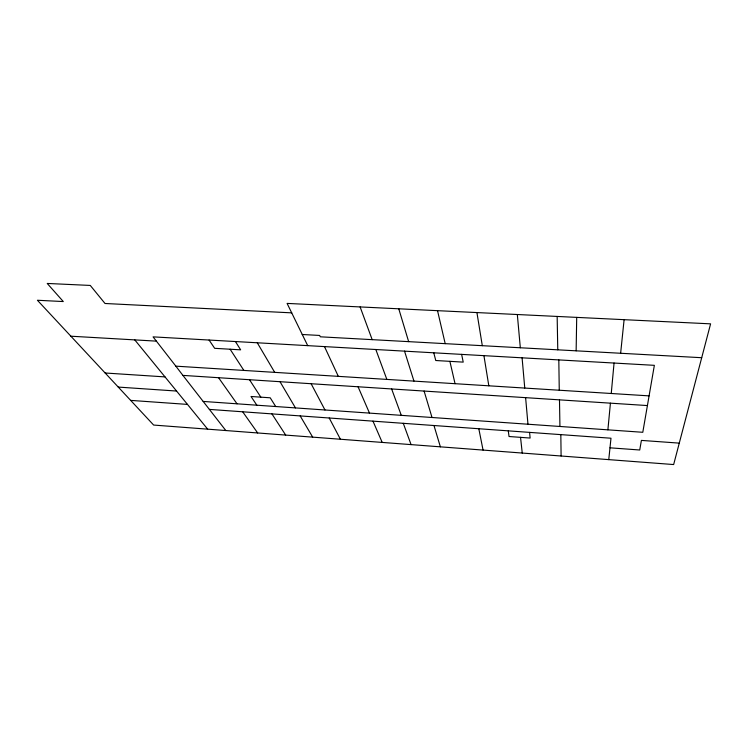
<?xml version="1.0" encoding="UTF-8"?>
<svg xmlns="http://www.w3.org/2000/svg" width="748" height="748" viewBox="0 0 748 748"><rect width="100%" height="100%" fill="white"/><g stroke="black" fill="none" stroke-linecap="round" stroke-linejoin="round"><path stroke-width="1.12" d="M576.138 350.831L576.708 317.386M611.247 393.485L614.061 363.023M607.89 429.838L610.424 403.163M620.634 353.271L624.103 319.676M608.76 459.627L610.985 438.225L209.375 409.399M291.776 312.86L105.019 303.492L90.274 285.437L47.218 283.445L63.3 301.556L37.4 300.257L153.639 425.06L673.649 464.555L710.6 323.847L287.092 303.408L307.699 345.623M302.183 334.496L319.658 335.45L320.294 336.806L701.708 357.712M70.882 336.207L156.388 341.135M203.166 401.433L642.794 432.288L654.36 365.333L153.059 336.862L175.855 366.155L649.086 395.87M175.855 366.155L182.905 375.393L647.413 405.566M105.141 373L165.009 376.899M118.259 387.081L176.565 391.045M130.657 400.386L187.486 404.406L207.673 429.165M679.278 443.125L641.401 440.404L639.736 449.997L609.994 447.818M134.771 339.891L187.486 404.406M182.905 375.393L225.84 430.549M218.547 377.693L237.023 403.808M242.689 411.793L257.667 432.961M209.075 340.041L214.676 348.325L240.65 349.84L235.424 341.527M256.844 405.201L251.019 396.487L270.215 397.796L275.713 406.519M230.122 349.223L243.867 370.419M271.926 413.887L285.68 435.093M249.542 379.778L260.828 397.16M257.275 342.771L274.703 372.354M280.033 381.742L295.451 407.903M300.163 415.907L312.683 437.141M311.14 383.752L324.969 409.969M329.214 418.001L340.424 439.254M324.473 346.576L338.32 376.347M358.077 386.791L369.484 413.083M372.981 421.143L382.209 442.423M375.805 349.484L386.847 379.386M360.115 306.932L372.177 339.648M391.634 388.96L401.283 415.327M403.284 423.312L411.073 444.611M404.528 351.111L413.953 381.087M398.768 308.802L408.651 341.649M433.971 425.519L440.376 446.837M424.097 391.054L432.026 417.524M433.756 352.766L435.766 360.517L463.218 362.126L461.628 354.346M449.885 361.349L455.046 383.668M437.533 310.672L445.2 343.65M478.814 428.735L483.058 450.081M476.925 312.571L482.301 345.688M483.919 355.618L488.818 385.781M508.285 430.848L509.033 436.514L530.108 438.048L529.612 432.381M520.543 437.346L522.244 453.064M517.326 314.525L520.327 347.773M522.085 357.778L524.759 388.034M525.61 397.609L527.966 424.228M557.157 316.441L557.774 349.821M559.485 399.853L559.934 426.472M558.812 359.863L559.261 390.204M560.832 434.625L561.103 456.009"/></g></svg>
